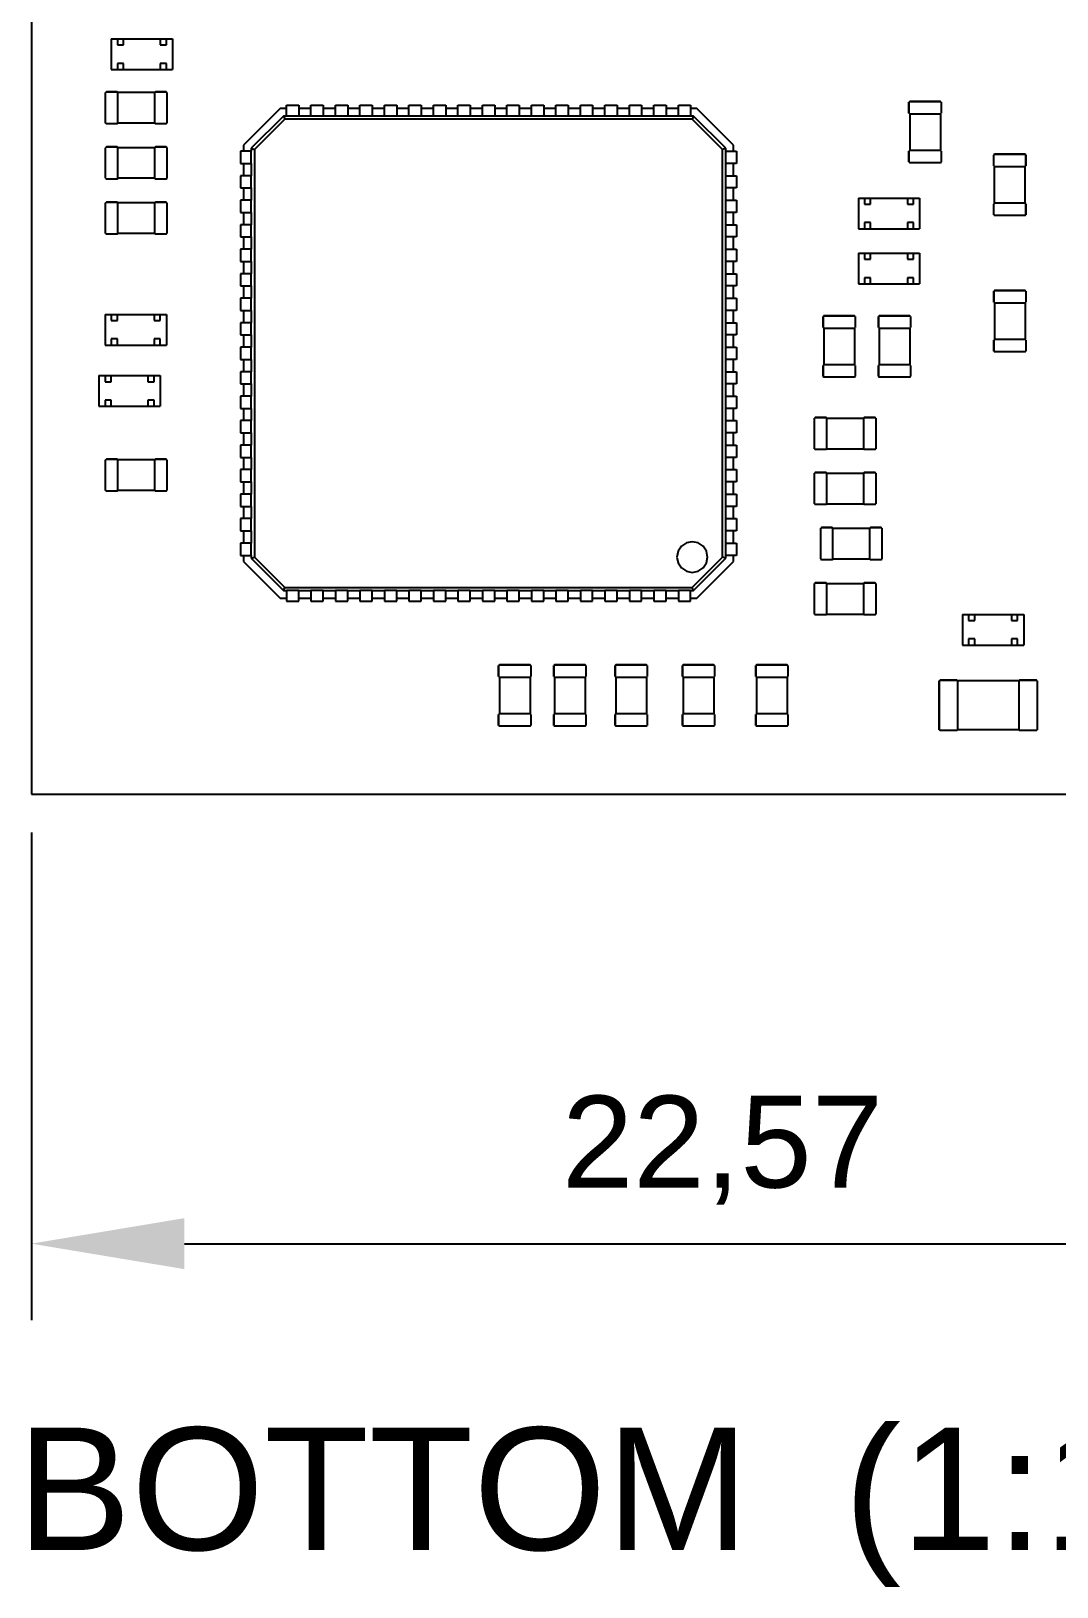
# Model space of a CAD drawing. Header units: millimetres. Extents: x -32 to 158, y -136 to 142.
# Drawn here: x 0 to 16.75, y -67.53 to -42.13 of the extents above; entities that cross this region are included whole.
import ezdxf

# ---------------------------------------------------------------- set-up
doc = ezdxf.new("R2010")
doc.units = ezdxf.units.MM
for name, color, linetype in [('dim', 5, 'Continuous'), ('LABELS', 7, 'Continuous'), ('VISIBLE', 7, 'Continuous')]:
    doc.layers.add(name, color=color, linetype=linetype)
doc.styles.get("Standard").update_dxf_attribs({"font": 'arial.ttf'})
doc.dimstyles.get("Standard").update_dxf_attribs({"dimtxt": 2.5, "dimasz": 2.5, "dimexe": 1.25, "dimexo": 0.625, "dimtad": 1, "dimtxsty": 'Standard', "dimcen": 2.5, "dimazin": 3, "dimtfac": 1, "dimtmove": 0, "dimatfit": 3})

# ---------------------------------------------------------------- blocks, each defined once
blk = doc.blocks.new('*D20')
at = {"layer": 'Defpoints', "color": 0, "transparency": 16777216}
for p in [(0, -54.588), (22.57, -55), (22.57, -61.928)]:
    blk.add_point(p, dxfattribs=at)
at = {"layer": 'dim', "color": 0, "lineweight": -2, "transparency": 16777216}
for p, q in [((0, -55.213), (0, -63.178)), ((22.57, -55.625), (22.57, -63.178)), ((2.5, -61.928), (20.07, -61.928))]:
    blk.add_line(p, q, dxfattribs=at)
at = {"layer": 'dim', "color": 0, "transparency": 16777216}
for points in [[(2.5, -61.511), (2.5, -62.344), (0, -61.928)], [(20.07, -61.511), (20.07, -62.344), (22.57, -61.928)]]:
    blk.add_solid(points, dxfattribs=at)
at = {"layer": 'dim', "color": 0, "transparency": 16777216, "insert": (11.285, -60.401), "char_height": 1.5, "attachment_point": 5}
blk.add_mtext('22,57', dxfattribs=at)

msp = doc.modelspace()

# ---------------------------------------------------------------- linework, layer by layer
at = {"layer": 'VISIBLE'}
for points in [[(0, -24.588), (0, -54.588)], [(1.304, -42.253), (1.304, -42.753)], [(1.304, -42.253), (1.404, -42.253)], [(1.324, -42.253), (1.554, -42.253)], [(1.404, -42.253), (1.504, -42.253)], [(1.404, -42.253), (1.404, -42.353)], [(1.404, -42.353), (1.504, -42.353)], [(1.504, -42.253), (2.104, -42.253)], [(1.504, -42.353), (1.504, -42.253)], [(2.054, -42.253), (2.284, -42.253)], [(2.104, -42.253), (2.204, -42.253)], [(2.104, -42.253), (2.104, -42.353)], [(2.104, -42.353), (2.204, -42.353)], [(2.204, -42.253), (2.304, -42.253)], [(2.204, -42.353), (2.204, -42.253)], [(2.304, -42.253), (2.304, -42.753)], [(1.504, -42.653), (1.404, -42.653)], [(1.404, -42.653), (1.404, -42.753)], [(1.504, -42.753), (1.504, -42.653)], [(2.104, -42.653), (2.104, -42.753)], [(2.204, -42.653), (2.104, -42.653)], [(2.204, -42.753), (2.204, -42.653)], [(1.304, -42.753), (1.404, -42.753)], [(1.404, -42.753), (1.504, -42.753)], [(1.504, -42.753), (2.104, -42.753)], [(2.104, -42.753), (2.204, -42.753)], [(2.204, -42.753), (2.304, -42.753)], [(1.224, -43.118), (1.212, -43.13)], [(1.224, -43.118), (1.212, -43.13)], [(1.212, -43.63), (1.212, -43.13)], [(1.4, -43.118), (1.224, -43.118)], [(1.224, -43.118), (1.4, -43.118)], [(1.412, -43.13), (1.4, -43.118)], [(1.412, -43.13), (1.4, -43.118)], [(2.012, -43.13), (1.412, -43.13)], [(1.412, -43.63), (1.412, -43.13)], [(2.024, -43.118), (2.012, -43.13)], [(2.024, -43.118), (2.012, -43.13)], [(2.012, -43.13), (2.012, -43.63)], [(2.2, -43.118), (2.024, -43.118)], [(2.024, -43.118), (2.2, -43.118)], [(2.212, -43.13), (2.2, -43.118)], [(2.212, -43.13), (2.2, -43.118)], [(2.212, -43.13), (2.212, -43.63)], [(4.065, -43.388), (3.465, -43.988)], [(4.165, -43.388), (4.065, -43.388)], [(4.165, -43.514), (4.165, -43.338)], [(4.165, -43.338), (4.365, -43.338)], [(4.365, -43.338), (4.365, -43.514)], [(4.565, -43.388), (4.365, -43.388)], [(4.565, -43.514), (4.565, -43.338)], [(4.565, -43.338), (4.765, -43.338)], [(4.765, -43.338), (4.765, -43.514)], [(4.965, -43.388), (4.765, -43.388)], [(4.965, -43.514), (4.965, -43.338)], [(4.965, -43.338), (5.165, -43.338)], [(5.165, -43.338), (5.165, -43.514)], [(5.365, -43.388), (5.165, -43.388)], [(5.365, -43.514), (5.365, -43.338)], [(5.365, -43.338), (5.565, -43.338)], [(5.565, -43.338), (5.565, -43.514)], [(5.765, -43.388), (5.565, -43.388)], [(5.765, -43.514), (5.765, -43.338)], [(5.765, -43.338), (5.965, -43.338)], [(5.965, -43.338), (5.965, -43.514)], [(6.165, -43.388), (5.965, -43.388)], [(6.165, -43.514), (6.165, -43.338)], [(6.165, -43.338), (6.365, -43.338)], [(6.365, -43.338), (6.365, -43.514)], [(6.565, -43.388), (6.365, -43.388)], [(6.565, -43.514), (6.565, -43.338)], [(6.565, -43.338), (6.765, -43.338)], [(6.765, -43.338), (6.765, -43.514)], [(6.965, -43.388), (6.765, -43.388)], [(6.965, -43.514), (6.965, -43.338)], [(6.965, -43.338), (7.165, -43.338)], [(7.165, -43.338), (7.165, -43.514)], [(7.365, -43.388), (7.165, -43.388)], [(7.365, -43.514), (7.365, -43.338)], [(7.365, -43.338), (7.565, -43.338)], [(7.565, -43.338), (7.565, -43.514)], [(7.765, -43.388), (7.565, -43.388)], [(7.765, -43.514), (7.765, -43.338)], [(7.765, -43.338), (7.965, -43.338)], [(7.965, -43.338), (7.965, -43.514)], [(8.165, -43.388), (7.965, -43.388)], [(8.165, -43.514), (8.165, -43.338)], [(8.165, -43.338), (8.365, -43.338)], [(8.365, -43.338), (8.365, -43.514)], [(8.565, -43.388), (8.365, -43.388)], [(8.565, -43.514), (8.565, -43.338)], [(8.565, -43.338), (8.765, -43.338)], [(8.765, -43.338), (8.765, -43.514)], [(8.965, -43.388), (8.765, -43.388)], [(8.965, -43.514), (8.965, -43.338)], [(8.965, -43.338), (9.165, -43.338)], [(9.165, -43.338), (9.165, -43.514)], [(9.365, -43.388), (9.165, -43.388)], [(9.365, -43.514), (9.365, -43.338)], [(9.365, -43.338), (9.565, -43.338)], [(9.565, -43.338), (9.565, -43.514)], [(9.765, -43.388), (9.565, -43.388)], [(9.765, -43.514), (9.765, -43.338)], [(9.765, -43.338), (9.965, -43.338)], [(9.965, -43.338), (9.965, -43.514)], [(10.165, -43.388), (9.965, -43.388)], [(10.165, -43.514), (10.165, -43.338)], [(10.165, -43.338), (10.365, -43.338)], [(10.365, -43.338), (10.365, -43.514)], [(10.565, -43.388), (10.365, -43.388)], [(10.565, -43.514), (10.565, -43.338)], [(10.565, -43.338), (10.765, -43.338)], [(10.765, -43.338), (10.765, -43.514)], [(10.865, -43.388), (10.765, -43.388)], [(11.465, -43.988), (10.865, -43.388)], [(14.342, -43.276), (14.33, -43.288)], [(14.342, -43.276), (14.33, -43.288)], [(14.33, -43.288), (14.33, -43.464)], [(14.33, -43.464), (14.33, -43.288)], [(14.842, -43.276), (14.342, -43.276)], [(14.342, -43.276), (14.842, -43.276)], [(14.854, -43.288), (14.842, -43.276)], [(14.854, -43.288), (14.842, -43.276)], [(14.854, -43.288), (14.854, -43.464)], [(1.212, -43.63), (1.224, -43.642)], [(1.4, -43.642), (1.224, -43.642)], [(1.4, -43.642), (1.412, -43.63)], [(2.012, -43.63), (1.412, -43.63)], [(2.012, -43.63), (2.024, -43.642)], [(2.2, -43.642), (2.024, -43.642)], [(2.2, -43.642), (2.212, -43.63)], [(4.117, -43.513), (3.59, -44.04)], [(4.138, -43.566), (3.642, -44.062)], [(4.165, -43.513), (4.117, -43.513)], [(4.117, -43.513), (4.138, -43.566)], [(10.791, -43.566), (4.138, -43.566)], [(4.365, -43.514), (4.165, -43.514)], [(4.565, -43.513), (4.365, -43.513)], [(4.765, -43.514), (4.565, -43.514)], [(4.965, -43.513), (4.765, -43.513)], [(5.165, -43.514), (4.965, -43.514)], [(5.365, -43.513), (5.165, -43.513)], [(5.565, -43.514), (5.365, -43.514)], [(5.765, -43.513), (5.565, -43.513)], [(5.965, -43.514), (5.765, -43.514)], [(6.165, -43.513), (5.965, -43.513)], [(6.365, -43.514), (6.165, -43.514)], [(6.565, -43.513), (6.365, -43.513)], [(6.765, -43.514), (6.565, -43.514)], [(6.965, -43.513), (6.765, -43.513)], [(7.165, -43.514), (6.965, -43.514)], [(7.365, -43.513), (7.165, -43.513)], [(7.565, -43.514), (7.365, -43.514)], [(7.765, -43.513), (7.565, -43.513)], [(7.965, -43.514), (7.765, -43.514)], [(8.165, -43.513), (7.965, -43.513)], [(8.365, -43.514), (8.165, -43.514)], [(8.565, -43.513), (8.365, -43.513)], [(8.765, -43.514), (8.565, -43.514)], [(8.965, -43.513), (8.765, -43.513)], [(9.165, -43.514), (8.965, -43.514)], [(9.365, -43.513), (9.165, -43.513)], [(9.565, -43.514), (9.365, -43.514)], [(9.765, -43.513), (9.565, -43.513)], [(9.965, -43.514), (9.765, -43.514)], [(10.165, -43.513), (9.965, -43.513)], [(10.365, -43.514), (10.165, -43.514)], [(10.565, -43.513), (10.365, -43.513)], [(10.765, -43.514), (10.565, -43.514)], [(10.813, -43.513), (10.765, -43.513)], [(10.813, -43.513), (10.791, -43.566)], [(11.287, -44.062), (10.791, -43.566)], [(11.34, -44.04), (10.813, -43.513)], [(14.33, -43.464), (14.342, -43.476)], [(14.342, -43.476), (14.342, -44.076)], [(14.342, -43.476), (14.842, -43.476)], [(14.842, -43.476), (14.854, -43.464)], [(14.842, -43.476), (14.842, -44.076)], [(1.224, -44.018), (1.212, -44.03)], [(1.224, -44.018), (1.212, -44.03)], [(1.212, -44.53), (1.212, -44.03)], [(1.4, -44.018), (1.224, -44.018)], [(1.224, -44.018), (1.4, -44.018)], [(1.412, -44.03), (1.4, -44.018)], [(1.412, -44.03), (1.4, -44.018)], [(2.012, -44.03), (1.412, -44.03)], [(1.412, -44.53), (1.412, -44.03)], [(2.024, -44.018), (2.012, -44.03)], [(2.024, -44.018), (2.012, -44.03)], [(2.012, -44.03), (2.012, -44.53)], [(2.2, -44.018), (2.024, -44.018)], [(2.024, -44.018), (2.2, -44.018)], [(2.212, -44.03), (2.2, -44.018)], [(2.212, -44.03), (2.2, -44.018)], [(2.212, -44.03), (2.212, -44.53)], [(3.591, -44.088), (3.415, -44.088)], [(3.415, -44.088), (3.415, -44.288)], [(3.465, -43.988), (3.465, -44.088)], [(3.59, -44.04), (3.59, -44.088)], [(3.59, -44.04), (3.642, -44.062)], [(3.591, -44.288), (3.591, -44.088)], [(3.642, -44.062), (3.642, -50.715)], [(11.34, -44.04), (11.287, -44.062)], [(11.287, -50.715), (11.287, -44.062)], [(11.339, -44.088), (11.515, -44.088)], [(11.339, -44.288), (11.339, -44.088)], [(11.34, -44.088), (11.34, -44.04)], [(11.465, -44.088), (11.465, -43.988)], [(11.515, -44.088), (11.515, -44.288)], [(14.342, -44.076), (14.33, -44.088)], [(14.342, -44.076), (14.33, -44.088)], [(14.33, -44.088), (14.33, -44.264)], [(14.33, -44.264), (14.33, -44.088)], [(14.842, -44.076), (14.342, -44.076)], [(14.854, -44.088), (14.842, -44.076)], [(14.854, -44.088), (14.842, -44.076)], [(14.854, -44.088), (14.854, -44.264)], [(15.725, -44.138), (15.713, -44.15)], [(15.725, -44.138), (15.713, -44.15)], [(15.713, -44.326), (15.713, -44.15)], [(16.225, -44.138), (15.725, -44.138)], [(15.725, -44.138), (16.225, -44.138)], [(16.237, -44.15), (16.225, -44.138)], [(16.237, -44.15), (16.225, -44.138)], [(16.237, -44.326), (16.237, -44.15)], [(16.237, -44.15), (16.237, -44.326)], [(3.415, -44.288), (3.591, -44.288)], [(3.465, -44.288), (3.465, -44.488)], [(3.59, -44.288), (3.59, -44.488)], [(11.515, -44.288), (11.339, -44.288)], [(11.34, -44.488), (11.34, -44.288)], [(11.465, -44.488), (11.465, -44.288)], [(14.33, -44.264), (14.342, -44.276)], [(14.842, -44.276), (14.342, -44.276)], [(14.842, -44.276), (14.854, -44.264)], [(15.713, -44.326), (15.725, -44.338)], [(15.725, -44.938), (15.725, -44.338)], [(15.725, -44.338), (16.225, -44.338)], [(16.225, -44.338), (16.237, -44.326)], [(16.225, -44.938), (16.225, -44.338)], [(1.212, -44.53), (1.224, -44.542)], [(1.4, -44.542), (1.224, -44.542)], [(1.4, -44.542), (1.412, -44.53)], [(2.012, -44.53), (1.412, -44.53)], [(2.012, -44.53), (2.024, -44.542)], [(2.2, -44.542), (2.024, -44.542)], [(2.2, -44.542), (2.212, -44.53)], [(3.591, -44.488), (3.415, -44.488)], [(3.415, -44.488), (3.415, -44.688)], [(3.415, -44.688), (3.591, -44.688)], [(3.465, -44.688), (3.465, -44.888)], [(3.59, -44.688), (3.59, -44.888)], [(3.591, -44.688), (3.591, -44.488)], [(11.339, -44.488), (11.515, -44.488)], [(11.339, -44.688), (11.339, -44.488)], [(11.515, -44.688), (11.339, -44.688)], [(11.34, -44.888), (11.34, -44.688)], [(11.465, -44.888), (11.465, -44.688)], [(11.515, -44.488), (11.515, -44.688)], [(1.224, -44.918), (1.212, -44.93)], [(1.224, -44.918), (1.212, -44.93)], [(1.212, -45.43), (1.212, -44.93)], [(1.4, -44.918), (1.224, -44.918)], [(1.224, -44.918), (1.4, -44.918)], [(1.412, -44.93), (1.4, -44.918)], [(1.412, -44.93), (1.4, -44.918)], [(2.012, -44.93), (1.412, -44.93)], [(1.412, -45.43), (1.412, -44.93)], [(2.024, -44.918), (2.012, -44.93)], [(2.024, -44.918), (2.012, -44.93)], [(2.012, -44.93), (2.012, -45.43)], [(2.2, -44.918), (2.024, -44.918)], [(2.024, -44.918), (2.2, -44.918)], [(2.212, -44.93), (2.2, -44.918)], [(2.212, -44.93), (2.2, -44.918)], [(2.212, -44.93), (2.212, -45.43)], [(3.591, -44.888), (3.415, -44.888)], [(3.415, -44.888), (3.415, -45.088)], [(3.591, -45.088), (3.591, -44.888)], [(11.339, -44.888), (11.515, -44.888)], [(11.339, -45.088), (11.339, -44.888)], [(11.515, -44.888), (11.515, -45.088)], [(13.504, -44.853), (13.504, -45.353)], [(13.504, -44.853), (13.604, -44.853)], [(13.524, -44.853), (13.754, -44.853)], [(13.604, -44.853), (13.704, -44.853)], [(13.604, -44.853), (13.604, -44.953)], [(13.604, -44.953), (13.704, -44.953)], [(13.704, -44.853), (14.304, -44.853)], [(13.704, -44.953), (13.704, -44.853)], [(14.254, -44.853), (14.484, -44.853)], [(14.304, -44.853), (14.404, -44.853)], [(14.304, -44.853), (14.304, -44.953)], [(14.304, -44.953), (14.404, -44.953)], [(14.404, -44.853), (14.504, -44.853)], [(14.404, -44.953), (14.404, -44.853)], [(14.504, -44.853), (14.504, -45.353)], [(15.725, -44.938), (15.713, -44.95)], [(15.725, -44.938), (15.713, -44.95)], [(15.713, -45.126), (15.713, -44.95)], [(16.225, -44.938), (15.725, -44.938)], [(16.237, -44.95), (16.225, -44.938)], [(16.237, -44.95), (16.225, -44.938)], [(16.237, -45.126), (16.237, -44.95)], [(16.237, -44.95), (16.237, -45.126)], [(3.415, -45.088), (3.591, -45.088)], [(3.465, -45.088), (3.465, -45.288)], [(3.59, -45.088), (3.59, -45.288)], [(11.515, -45.088), (11.339, -45.088)], [(11.34, -45.288), (11.34, -45.088)], [(11.465, -45.288), (11.465, -45.088)], [(15.713, -45.126), (15.725, -45.138)], [(16.225, -45.138), (15.725, -45.138)], [(16.225, -45.138), (16.237, -45.126)], [(1.212, -45.43), (1.224, -45.442)], [(1.4, -45.442), (1.224, -45.442)], [(1.4, -45.442), (1.412, -45.43)], [(2.012, -45.43), (1.412, -45.43)], [(2.012, -45.43), (2.024, -45.442)], [(2.2, -45.442), (2.024, -45.442)], [(2.2, -45.442), (2.212, -45.43)], [(3.591, -45.288), (3.415, -45.288)], [(3.415, -45.288), (3.415, -45.488)], [(3.591, -45.488), (3.591, -45.288)], [(11.339, -45.288), (11.515, -45.288)], [(11.339, -45.488), (11.339, -45.288)], [(11.515, -45.288), (11.515, -45.488)], [(13.504, -45.353), (13.604, -45.353)], [(13.704, -45.253), (13.604, -45.253)], [(13.604, -45.253), (13.604, -45.353)], [(13.604, -45.353), (13.704, -45.353)], [(13.704, -45.353), (13.704, -45.253)], [(13.704, -45.353), (14.304, -45.353)], [(14.304, -45.253), (14.304, -45.353)], [(14.404, -45.253), (14.304, -45.253)], [(14.304, -45.353), (14.404, -45.353)], [(14.404, -45.353), (14.404, -45.253)], [(14.404, -45.353), (14.504, -45.353)], [(3.415, -45.488), (3.591, -45.488)], [(3.591, -45.688), (3.415, -45.688)], [(3.415, -45.688), (3.415, -45.888)], [(3.465, -45.488), (3.465, -45.688)], [(3.59, -45.488), (3.59, -45.688)], [(3.591, -45.888), (3.591, -45.688)], [(11.515, -45.488), (11.339, -45.488)], [(11.339, -45.688), (11.515, -45.688)], [(11.339, -45.888), (11.339, -45.688)], [(11.34, -45.688), (11.34, -45.488)], [(11.465, -45.688), (11.465, -45.488)], [(11.515, -45.688), (11.515, -45.888)], [(3.415, -45.888), (3.591, -45.888)], [(3.465, -45.888), (3.465, -46.088)], [(3.59, -45.888), (3.59, -46.088)], [(11.515, -45.888), (11.339, -45.888)], [(11.34, -46.088), (11.34, -45.888)], [(11.465, -46.088), (11.465, -45.888)], [(13.504, -45.753), (13.504, -46.253)], [(13.504, -45.753), (13.604, -45.753)], [(13.524, -45.753), (13.754, -45.753)], [(13.604, -45.753), (13.704, -45.753)], [(13.604, -45.753), (13.604, -45.853)], [(13.604, -45.853), (13.704, -45.853)], [(13.704, -45.753), (14.304, -45.753)], [(13.704, -45.853), (13.704, -45.753)], [(14.254, -45.753), (14.484, -45.753)], [(14.304, -45.753), (14.404, -45.753)], [(14.304, -45.753), (14.304, -45.853)], [(14.304, -45.853), (14.404, -45.853)], [(14.404, -45.753), (14.504, -45.753)], [(14.404, -45.853), (14.404, -45.753)], [(14.504, -45.753), (14.504, -46.253)], [(3.591, -46.088), (3.415, -46.088)], [(3.415, -46.088), (3.415, -46.288)], [(3.591, -46.288), (3.591, -46.088)], [(11.339, -46.088), (11.515, -46.088)], [(11.339, -46.288), (11.339, -46.088)], [(11.515, -46.088), (11.515, -46.288)], [(13.704, -46.153), (13.604, -46.153)], [(13.604, -46.153), (13.604, -46.253)], [(13.704, -46.253), (13.704, -46.153)], [(14.304, -46.153), (14.304, -46.253)], [(14.404, -46.153), (14.304, -46.153)], [(14.404, -46.253), (14.404, -46.153)], [(3.415, -46.288), (3.591, -46.288)], [(3.591, -46.488), (3.415, -46.488)], [(3.415, -46.488), (3.415, -46.688)], [(3.465, -46.288), (3.465, -46.488)], [(3.59, -46.288), (3.59, -46.488)], [(3.591, -46.688), (3.591, -46.488)], [(11.515, -46.288), (11.339, -46.288)], [(11.339, -46.488), (11.515, -46.488)], [(11.339, -46.688), (11.339, -46.488)], [(11.34, -46.488), (11.34, -46.288)], [(11.465, -46.488), (11.465, -46.288)], [(11.515, -46.488), (11.515, -46.688)], [(13.504, -46.253), (13.604, -46.253)], [(13.604, -46.253), (13.704, -46.253)], [(13.704, -46.253), (14.304, -46.253)], [(14.304, -46.253), (14.404, -46.253)], [(14.404, -46.253), (14.504, -46.253)], [(15.725, -46.363), (15.713, -46.375)], [(15.725, -46.363), (15.713, -46.375)], [(15.713, -46.375), (15.713, -46.551)], [(15.713, -46.551), (15.713, -46.375)], [(16.225, -46.363), (15.725, -46.363)], [(15.725, -46.363), (16.225, -46.363)], [(16.237, -46.375), (16.225, -46.363)], [(16.237, -46.375), (16.225, -46.363)], [(16.237, -46.375), (16.237, -46.551)], [(3.415, -46.688), (3.591, -46.688)], [(3.465, -46.688), (3.465, -46.888)], [(3.59, -46.688), (3.59, -46.888)], [(11.515, -46.688), (11.339, -46.688)], [(11.34, -46.888), (11.34, -46.688)], [(11.465, -46.888), (11.465, -46.688)], [(15.713, -46.551), (15.725, -46.563)], [(15.725, -46.563), (15.725, -47.163)], [(15.725, -46.563), (16.225, -46.563)], [(16.225, -46.563), (16.237, -46.551)], [(16.225, -46.563), (16.225, -47.163)], [(1.204, -46.753), (1.204, -47.253)], [(1.204, -46.753), (1.304, -46.753)], [(1.224, -46.753), (1.454, -46.753)], [(1.304, -46.753), (1.404, -46.753)], [(1.304, -46.753), (1.304, -46.853)], [(1.304, -46.853), (1.404, -46.853)], [(1.404, -46.753), (2.004, -46.753)], [(1.404, -46.853), (1.404, -46.753)], [(1.954, -46.753), (2.184, -46.753)], [(2.004, -46.753), (2.104, -46.753)], [(2.004, -46.753), (2.004, -46.853)], [(2.004, -46.853), (2.104, -46.853)], [(2.104, -46.753), (2.204, -46.753)], [(2.104, -46.853), (2.104, -46.753)], [(2.204, -46.753), (2.204, -47.253)], [(3.591, -46.888), (3.415, -46.888)], [(3.415, -46.888), (3.415, -47.088)], [(3.591, -47.088), (3.591, -46.888)], [(11.339, -46.888), (11.515, -46.888)], [(11.339, -47.088), (11.339, -46.888)], [(11.515, -46.888), (11.515, -47.088)], [(12.942, -46.776), (12.93, -46.788)], [(12.942, -46.776), (12.93, -46.788)], [(12.93, -46.788), (12.93, -46.964)], [(12.93, -46.964), (12.93, -46.788)], [(12.93, -46.964), (12.942, -46.976)], [(13.442, -46.776), (12.942, -46.776)], [(12.942, -46.776), (13.442, -46.776)], [(12.942, -46.976), (12.942, -47.576)], [(12.942, -46.976), (13.442, -46.976)], [(13.454, -46.788), (13.442, -46.776)], [(13.454, -46.788), (13.442, -46.776)], [(13.442, -46.976), (13.454, -46.964)], [(13.442, -46.976), (13.442, -47.576)], [(13.454, -46.788), (13.454, -46.964)], [(13.842, -46.776), (13.83, -46.788)], [(13.842, -46.776), (13.83, -46.788)], [(13.83, -46.788), (13.83, -46.964)], [(13.83, -46.964), (13.83, -46.788)], [(13.83, -46.964), (13.842, -46.976)], [(14.342, -46.776), (13.842, -46.776)], [(13.842, -46.776), (14.342, -46.776)], [(13.842, -46.976), (13.842, -47.576)], [(13.842, -46.976), (14.342, -46.976)], [(14.354, -46.788), (14.342, -46.776)], [(14.354, -46.788), (14.342, -46.776)], [(14.342, -46.976), (14.354, -46.964)], [(14.342, -46.976), (14.342, -47.576)], [(14.354, -46.788), (14.354, -46.964)], [(1.204, -47.253), (1.304, -47.253)], [(1.404, -47.153), (1.304, -47.153)], [(1.304, -47.153), (1.304, -47.253)], [(1.304, -47.253), (1.404, -47.253)], [(1.404, -47.253), (1.404, -47.153)], [(1.404, -47.253), (2.004, -47.253)], [(2.004, -47.153), (2.004, -47.253)], [(2.104, -47.153), (2.004, -47.153)], [(2.004, -47.253), (2.104, -47.253)], [(2.104, -47.253), (2.104, -47.153)], [(2.104, -47.253), (2.204, -47.253)], [(3.415, -47.088), (3.591, -47.088)], [(3.465, -47.088), (3.465, -47.288)], [(3.59, -47.088), (3.59, -47.288)], [(11.515, -47.088), (11.339, -47.088)], [(11.34, -47.288), (11.34, -47.088)], [(11.465, -47.288), (11.465, -47.088)], [(15.725, -47.163), (15.713, -47.175)], [(15.725, -47.163), (15.713, -47.175)], [(15.713, -47.175), (15.713, -47.351)], [(15.713, -47.351), (15.713, -47.175)], [(16.225, -47.163), (15.725, -47.163)], [(16.237, -47.175), (16.225, -47.163)], [(16.237, -47.175), (16.225, -47.163)], [(16.237, -47.175), (16.237, -47.351)], [(3.591, -47.288), (3.415, -47.288)], [(3.415, -47.288), (3.415, -47.488)], [(3.415, -47.488), (3.591, -47.488)], [(3.465, -47.488), (3.465, -47.688)], [(3.59, -47.488), (3.59, -47.688)], [(3.591, -47.488), (3.591, -47.288)], [(11.339, -47.288), (11.515, -47.288)], [(11.339, -47.488), (11.339, -47.288)], [(11.515, -47.488), (11.339, -47.488)], [(11.34, -47.688), (11.34, -47.488)], [(11.465, -47.688), (11.465, -47.488)], [(11.515, -47.288), (11.515, -47.488)], [(15.713, -47.351), (15.725, -47.363)], [(16.225, -47.363), (15.725, -47.363)], [(16.225, -47.363), (16.237, -47.351)], [(1.104, -47.753), (1.104, -48.253)], [(1.104, -47.753), (1.204, -47.753)], [(1.124, -47.753), (1.354, -47.753)], [(1.204, -47.753), (1.304, -47.753)], [(1.204, -47.753), (1.204, -47.853)], [(1.304, -47.753), (1.904, -47.753)], [(1.304, -47.853), (1.304, -47.753)], [(1.854, -47.753), (2.084, -47.753)], [(1.904, -47.753), (2.004, -47.753)], [(1.904, -47.753), (1.904, -47.853)], [(2.004, -47.753), (2.104, -47.753)], [(2.004, -47.853), (2.004, -47.753)], [(2.104, -47.753), (2.104, -48.253)], [(3.591, -47.688), (3.415, -47.688)], [(3.415, -47.688), (3.415, -47.888)], [(3.591, -47.888), (3.591, -47.688)], [(11.339, -47.688), (11.515, -47.688)], [(11.339, -47.888), (11.339, -47.688)], [(11.515, -47.688), (11.515, -47.888)], [(12.942, -47.576), (12.93, -47.588)], [(12.942, -47.576), (12.93, -47.588)], [(12.93, -47.588), (12.93, -47.764)], [(12.93, -47.764), (12.93, -47.588)], [(13.442, -47.576), (12.942, -47.576)], [(13.454, -47.588), (13.442, -47.576)], [(13.454, -47.588), (13.442, -47.576)], [(13.454, -47.588), (13.454, -47.764)], [(13.842, -47.576), (13.83, -47.588)], [(13.842, -47.576), (13.83, -47.588)], [(13.83, -47.588), (13.83, -47.764)], [(13.83, -47.764), (13.83, -47.588)], [(14.342, -47.576), (13.842, -47.576)], [(14.354, -47.588), (14.342, -47.576)], [(14.354, -47.588), (14.342, -47.576)], [(14.354, -47.588), (14.354, -47.764)], [(1.204, -47.853), (1.304, -47.853)], [(1.904, -47.853), (2.004, -47.853)], [(3.415, -47.888), (3.591, -47.888)], [(3.465, -47.888), (3.465, -48.088)], [(3.59, -47.888), (3.59, -48.088)], [(11.515, -47.888), (11.339, -47.888)], [(11.34, -48.088), (11.34, -47.888)], [(11.465, -48.088), (11.465, -47.888)], [(12.93, -47.764), (12.942, -47.776)], [(13.442, -47.776), (12.942, -47.776)], [(13.442, -47.776), (13.454, -47.764)], [(13.83, -47.764), (13.842, -47.776)], [(14.342, -47.776), (13.842, -47.776)], [(14.342, -47.776), (14.354, -47.764)], [(1.104, -48.253), (1.204, -48.253)], [(1.304, -48.153), (1.204, -48.153)], [(1.204, -48.153), (1.204, -48.253)], [(1.204, -48.253), (1.304, -48.253)], [(1.304, -48.253), (1.304, -48.153)], [(1.304, -48.253), (1.904, -48.253)], [(1.904, -48.153), (1.904, -48.253)], [(2.004, -48.153), (1.904, -48.153)], [(1.904, -48.253), (2.004, -48.253)], [(2.004, -48.253), (2.004, -48.153)], [(2.004, -48.253), (2.104, -48.253)], [(3.591, -48.088), (3.415, -48.088)], [(3.415, -48.088), (3.415, -48.288)], [(3.591, -48.288), (3.591, -48.088)], [(11.339, -48.088), (11.515, -48.088)], [(11.339, -48.288), (11.339, -48.088)], [(11.515, -48.088), (11.515, -48.288)], [(3.415, -48.288), (3.591, -48.288)], [(3.591, -48.488), (3.415, -48.488)], [(3.415, -48.488), (3.415, -48.688)], [(3.465, -48.288), (3.465, -48.488)], [(3.59, -48.288), (3.59, -48.488)], [(3.591, -48.688), (3.591, -48.488)], [(11.515, -48.288), (11.339, -48.288)], [(11.339, -48.488), (11.515, -48.488)], [(11.339, -48.688), (11.339, -48.488)], [(11.34, -48.488), (11.34, -48.288)], [(11.465, -48.488), (11.465, -48.288)], [(11.515, -48.488), (11.515, -48.688)], [(12.8, -48.434), (12.788, -48.446)], [(12.8, -48.434), (12.788, -48.446)], [(12.788, -48.946), (12.788, -48.446)], [(12.976, -48.434), (12.8, -48.434)], [(12.8, -48.434), (12.976, -48.434)], [(12.988, -48.446), (12.976, -48.434)], [(12.988, -48.446), (12.976, -48.434)], [(12.988, -48.446), (13.588, -48.446)], [(12.988, -48.946), (12.988, -48.446)], [(13.6, -48.434), (13.588, -48.446)], [(13.6, -48.434), (13.588, -48.446)], [(13.588, -48.446), (13.588, -48.946)], [(13.776, -48.434), (13.6, -48.434)], [(13.6, -48.434), (13.776, -48.434)], [(13.788, -48.446), (13.776, -48.434)], [(13.788, -48.446), (13.776, -48.434)], [(13.788, -48.446), (13.788, -48.946)], [(3.415, -48.688), (3.591, -48.688)], [(3.465, -48.688), (3.465, -48.888)], [(3.59, -48.688), (3.59, -48.888)], [(11.515, -48.688), (11.339, -48.688)], [(11.34, -48.888), (11.34, -48.688)], [(11.465, -48.888), (11.465, -48.688)], [(3.591, -48.888), (3.415, -48.888)], [(3.415, -48.888), (3.415, -49.088)], [(3.591, -49.088), (3.591, -48.888)], [(11.339, -48.888), (11.515, -48.888)], [(11.339, -49.088), (11.339, -48.888)], [(11.515, -48.888), (11.515, -49.088)], [(12.788, -48.946), (12.8, -48.958)], [(12.976, -48.958), (12.8, -48.958)], [(12.976, -48.958), (12.988, -48.946)], [(12.988, -48.946), (13.588, -48.946)], [(13.588, -48.946), (13.6, -48.958)], [(13.776, -48.958), (13.6, -48.958)], [(13.776, -48.958), (13.788, -48.946)], [(1.224, -49.118), (1.212, -49.13)], [(1.224, -49.118), (1.212, -49.13)], [(1.212, -49.63), (1.212, -49.13)], [(1.4, -49.118), (1.224, -49.118)], [(1.224, -49.118), (1.4, -49.118)], [(1.412, -49.13), (1.4, -49.118)], [(1.412, -49.13), (1.4, -49.118)], [(2.012, -49.13), (1.412, -49.13)], [(1.412, -49.63), (1.412, -49.13)], [(2.024, -49.118), (2.012, -49.13)], [(2.024, -49.118), (2.012, -49.13)], [(2.012, -49.13), (2.012, -49.63)], [(2.2, -49.118), (2.024, -49.118)], [(2.024, -49.118), (2.2, -49.118)], [(2.212, -49.13), (2.2, -49.118)], [(2.212, -49.13), (2.2, -49.118)], [(2.212, -49.13), (2.212, -49.63)], [(3.415, -49.088), (3.591, -49.088)], [(3.465, -49.088), (3.465, -49.288)], [(3.59, -49.088), (3.59, -49.288)], [(11.515, -49.088), (11.339, -49.088)], [(11.34, -49.288), (11.34, -49.088)], [(11.465, -49.288), (11.465, -49.088)], [(3.591, -49.288), (3.415, -49.288)], [(3.415, -49.288), (3.415, -49.488)], [(3.415, -49.488), (3.591, -49.488)], [(3.465, -49.488), (3.465, -49.688)], [(3.59, -49.488), (3.59, -49.688)], [(3.591, -49.488), (3.591, -49.288)], [(11.339, -49.288), (11.515, -49.288)], [(11.339, -49.488), (11.339, -49.288)], [(11.515, -49.488), (11.339, -49.488)], [(11.34, -49.688), (11.34, -49.488)], [(11.465, -49.688), (11.465, -49.488)], [(11.515, -49.288), (11.515, -49.488)], [(12.8, -49.334), (12.788, -49.346)], [(12.8, -49.334), (12.788, -49.346)], [(12.788, -49.846), (12.788, -49.346)], [(12.976, -49.334), (12.8, -49.334)], [(12.8, -49.334), (12.976, -49.334)], [(12.988, -49.346), (12.976, -49.334)], [(12.988, -49.346), (12.976, -49.334)], [(12.988, -49.346), (13.588, -49.346)], [(12.988, -49.846), (12.988, -49.346)], [(13.6, -49.334), (13.588, -49.346)], [(13.6, -49.334), (13.588, -49.346)], [(13.588, -49.346), (13.588, -49.846)], [(13.776, -49.334), (13.6, -49.334)], [(13.6, -49.334), (13.776, -49.334)], [(13.788, -49.346), (13.776, -49.334)], [(13.788, -49.346), (13.776, -49.334)], [(13.788, -49.346), (13.788, -49.846)], [(1.212, -49.63), (1.224, -49.642)], [(1.4, -49.642), (1.224, -49.642)], [(1.4, -49.642), (1.412, -49.63)], [(2.012, -49.63), (1.412, -49.63)], [(2.012, -49.63), (2.024, -49.642)], [(2.2, -49.642), (2.024, -49.642)], [(2.2, -49.642), (2.212, -49.63)], [(3.591, -49.688), (3.415, -49.688)], [(3.415, -49.688), (3.415, -49.888)], [(3.591, -49.888), (3.591, -49.688)], [(11.339, -49.688), (11.515, -49.688)], [(11.339, -49.888), (11.339, -49.688)], [(11.515, -49.688), (11.515, -49.888)], [(3.415, -49.888), (3.591, -49.888)], [(3.465, -49.888), (3.465, -50.088)], [(3.59, -49.888), (3.59, -50.088)], [(11.515, -49.888), (11.339, -49.888)], [(11.34, -50.088), (11.34, -49.888)], [(11.465, -50.088), (11.465, -49.888)], [(12.788, -49.846), (12.8, -49.858)], [(12.976, -49.858), (12.8, -49.858)], [(12.976, -49.858), (12.988, -49.846)], [(12.988, -49.846), (13.588, -49.846)], [(13.588, -49.846), (13.6, -49.858)], [(13.776, -49.858), (13.6, -49.858)], [(13.776, -49.858), (13.788, -49.846)], [(3.591, -50.088), (3.415, -50.088)], [(3.415, -50.088), (3.415, -50.288)], [(3.415, -50.288), (3.591, -50.288)], [(3.465, -50.288), (3.465, -50.488)], [(3.59, -50.288), (3.59, -50.488)], [(3.591, -50.288), (3.591, -50.088)], [(11.339, -50.088), (11.515, -50.088)], [(11.339, -50.288), (11.339, -50.088)], [(11.515, -50.288), (11.339, -50.288)], [(11.34, -50.488), (11.34, -50.288)], [(11.465, -50.488), (11.465, -50.288)], [(11.515, -50.088), (11.515, -50.288)], [(12.9, -50.234), (12.888, -50.246)], [(12.9, -50.234), (12.888, -50.246)], [(12.888, -50.746), (12.888, -50.246)], [(13.076, -50.234), (12.9, -50.234)], [(12.9, -50.234), (13.076, -50.234)], [(13.088, -50.246), (13.076, -50.234)], [(13.088, -50.246), (13.076, -50.234)], [(13.088, -50.246), (13.688, -50.246)], [(13.088, -50.746), (13.088, -50.246)], [(13.7, -50.234), (13.688, -50.246)], [(13.7, -50.234), (13.688, -50.246)], [(13.688, -50.246), (13.688, -50.746)], [(13.876, -50.234), (13.7, -50.234)], [(13.7, -50.234), (13.876, -50.234)], [(13.888, -50.246), (13.876, -50.234)], [(13.888, -50.246), (13.876, -50.234)], [(13.888, -50.246), (13.888, -50.746)], [(3.591, -50.488), (3.415, -50.488)], [(3.415, -50.488), (3.415, -50.688)], [(3.591, -50.688), (3.591, -50.488)], [(10.541, -50.715), (10.56, -50.81), (10.615, -50.891), (10.696, -50.946), (10.791, -50.965), (10.887, -50.946), (10.968, -50.891), (11.022, -50.81), (11.041, -50.715), (11.022, -50.619), (10.968, -50.538), (10.887, -50.484), (10.791, -50.465), (10.696, -50.484), (10.615, -50.538), (10.56, -50.619), (10.541, -50.715)], [(11.339, -50.488), (11.515, -50.488)], [(11.339, -50.688), (11.339, -50.488)], [(11.515, -50.488), (11.515, -50.688)], [(3.415, -50.688), (3.591, -50.688)], [(3.465, -50.688), (3.465, -50.788)], [(3.465, -50.788), (4.065, -51.388)], [(3.59, -50.688), (3.59, -50.736)], [(3.59, -50.736), (3.642, -50.715)], [(3.59, -50.736), (4.117, -51.263)], [(3.642, -50.715), (4.138, -51.211)], [(10.791, -51.211), (11.287, -50.715)], [(10.813, -51.263), (11.34, -50.736)], [(10.865, -51.388), (11.465, -50.788)], [(11.34, -50.736), (11.287, -50.715)], [(11.515, -50.688), (11.339, -50.688)], [(11.34, -50.736), (11.34, -50.688)], [(11.465, -50.788), (11.465, -50.688)], [(12.888, -50.746), (12.9, -50.758)], [(13.076, -50.758), (12.9, -50.758)], [(13.076, -50.758), (13.088, -50.746)], [(13.088, -50.746), (13.688, -50.746)], [(13.688, -50.746), (13.7, -50.758)], [(13.876, -50.758), (13.7, -50.758)], [(13.876, -50.758), (13.888, -50.746)], [(4.117, -51.263), (4.138, -51.211)], [(4.117, -51.263), (4.165, -51.263)], [(4.138, -51.211), (10.791, -51.211)], [(4.165, -51.262), (4.165, -51.438)], [(4.365, -51.262), (4.165, -51.262)], [(4.365, -51.438), (4.365, -51.262)], [(4.365, -51.263), (4.565, -51.263)], [(4.565, -51.262), (4.565, -51.438)], [(4.765, -51.262), (4.565, -51.262)], [(4.765, -51.438), (4.765, -51.262)], [(4.765, -51.263), (4.965, -51.263)], [(4.965, -51.262), (4.965, -51.438)], [(5.165, -51.262), (4.965, -51.262)], [(5.165, -51.438), (5.165, -51.262)], [(5.165, -51.263), (5.365, -51.263)], [(5.365, -51.262), (5.365, -51.438)], [(5.565, -51.262), (5.365, -51.262)], [(5.565, -51.438), (5.565, -51.262)], [(5.565, -51.263), (5.765, -51.263)], [(5.765, -51.262), (5.765, -51.438)], [(5.965, -51.262), (5.765, -51.262)], [(5.965, -51.438), (5.965, -51.262)], [(5.965, -51.263), (6.165, -51.263)], [(6.165, -51.262), (6.165, -51.438)], [(6.365, -51.262), (6.165, -51.262)], [(6.365, -51.438), (6.365, -51.262)], [(6.365, -51.263), (6.565, -51.263)], [(6.565, -51.262), (6.565, -51.438)], [(6.765, -51.262), (6.565, -51.262)], [(6.765, -51.438), (6.765, -51.262)], [(6.765, -51.263), (6.965, -51.263)], [(6.965, -51.262), (6.965, -51.438)], [(7.165, -51.262), (6.965, -51.262)], [(7.165, -51.438), (7.165, -51.262)], [(7.165, -51.263), (7.365, -51.263)], [(7.365, -51.262), (7.365, -51.438)], [(7.565, -51.262), (7.365, -51.262)], [(7.565, -51.438), (7.565, -51.262)], [(7.565, -51.263), (7.765, -51.263)], [(7.765, -51.262), (7.765, -51.438)], [(7.965, -51.262), (7.765, -51.262)], [(7.965, -51.438), (7.965, -51.262)], [(7.965, -51.263), (8.165, -51.263)], [(8.165, -51.262), (8.165, -51.438)], [(8.365, -51.262), (8.165, -51.262)], [(8.365, -51.438), (8.365, -51.262)], [(8.365, -51.263), (8.565, -51.263)], [(8.565, -51.262), (8.565, -51.438)], [(8.765, -51.262), (8.565, -51.262)], [(8.765, -51.438), (8.765, -51.262)], [(8.765, -51.263), (8.965, -51.263)], [(8.965, -51.262), (8.965, -51.438)], [(9.165, -51.262), (8.965, -51.262)], [(9.165, -51.438), (9.165, -51.262)], [(9.165, -51.263), (9.365, -51.263)], [(9.365, -51.262), (9.365, -51.438)], [(9.565, -51.262), (9.365, -51.262)], [(9.565, -51.438), (9.565, -51.262)], [(9.565, -51.263), (9.765, -51.263)], [(9.765, -51.262), (9.765, -51.438)], [(9.965, -51.262), (9.765, -51.262)], [(9.965, -51.438), (9.965, -51.262)], [(9.965, -51.263), (10.165, -51.263)], [(10.165, -51.262), (10.165, -51.438)], [(10.365, -51.262), (10.165, -51.262)], [(10.365, -51.438), (10.365, -51.262)], [(10.365, -51.263), (10.565, -51.263)], [(10.565, -51.262), (10.565, -51.438)], [(10.765, -51.262), (10.565, -51.262)], [(10.765, -51.438), (10.765, -51.262)], [(10.765, -51.263), (10.813, -51.263)], [(10.813, -51.263), (10.791, -51.211)], [(12.8, -51.134), (12.788, -51.146)], [(12.8, -51.134), (12.788, -51.146)], [(12.788, -51.646), (12.788, -51.146)], [(12.976, -51.134), (12.8, -51.134)], [(12.8, -51.134), (12.976, -51.134)], [(12.988, -51.146), (12.976, -51.134)], [(12.988, -51.146), (12.976, -51.134)], [(12.988, -51.146), (13.588, -51.146)], [(12.988, -51.646), (12.988, -51.146)], [(13.6, -51.134), (13.588, -51.146)], [(13.6, -51.134), (13.588, -51.146)], [(13.588, -51.146), (13.588, -51.646)], [(13.776, -51.134), (13.6, -51.134)], [(13.6, -51.134), (13.776, -51.134)], [(13.788, -51.146), (13.776, -51.134)], [(13.788, -51.146), (13.776, -51.134)], [(13.788, -51.146), (13.788, -51.646)], [(4.065, -51.388), (4.165, -51.388)], [(4.165, -51.438), (4.365, -51.438)], [(4.365, -51.388), (4.565, -51.388)], [(4.565, -51.438), (4.765, -51.438)], [(4.765, -51.388), (4.965, -51.388)], [(4.965, -51.438), (5.165, -51.438)], [(5.165, -51.388), (5.365, -51.388)], [(5.365, -51.438), (5.565, -51.438)], [(5.565, -51.388), (5.765, -51.388)], [(5.765, -51.438), (5.965, -51.438)], [(5.965, -51.388), (6.165, -51.388)], [(6.165, -51.438), (6.365, -51.438)], [(6.365, -51.388), (6.565, -51.388)], [(6.565, -51.438), (6.765, -51.438)], [(6.765, -51.388), (6.965, -51.388)], [(6.965, -51.438), (7.165, -51.438)], [(7.165, -51.388), (7.365, -51.388)], [(7.365, -51.438), (7.565, -51.438)], [(7.565, -51.388), (7.765, -51.388)], [(7.765, -51.438), (7.965, -51.438)], [(7.965, -51.388), (8.165, -51.388)], [(8.165, -51.438), (8.365, -51.438)], [(8.365, -51.388), (8.565, -51.388)], [(8.565, -51.438), (8.765, -51.438)], [(8.765, -51.388), (8.965, -51.388)], [(8.965, -51.438), (9.165, -51.438)], [(9.165, -51.388), (9.365, -51.388)], [(9.365, -51.438), (9.565, -51.438)], [(9.565, -51.388), (9.765, -51.388)], [(9.765, -51.438), (9.965, -51.438)], [(9.965, -51.388), (10.165, -51.388)], [(10.165, -51.438), (10.365, -51.438)], [(10.365, -51.388), (10.565, -51.388)], [(10.565, -51.438), (10.765, -51.438)], [(10.765, -51.388), (10.865, -51.388)], [(12.788, -51.646), (12.8, -51.658)], [(12.976, -51.658), (12.8, -51.658)], [(12.976, -51.658), (12.988, -51.646)], [(12.988, -51.646), (13.588, -51.646)], [(13.588, -51.646), (13.6, -51.658)], [(13.776, -51.658), (13.6, -51.658)], [(13.776, -51.658), (13.788, -51.646)], [(15.204, -51.653), (15.204, -52.153)], [(15.204, -51.653), (15.304, -51.653)], [(15.224, -51.653), (15.454, -51.653)], [(15.304, -51.653), (15.404, -51.653)], [(15.304, -51.653), (15.304, -51.753)], [(15.304, -51.753), (15.404, -51.753)], [(15.404, -51.653), (16.004, -51.653)], [(15.404, -51.753), (15.404, -51.653)], [(15.954, -51.653), (16.184, -51.653)], [(16.004, -51.653), (16.104, -51.653)], [(16.004, -51.653), (16.004, -51.753)], [(16.004, -51.753), (16.104, -51.753)], [(16.104, -51.653), (16.204, -51.653)], [(16.104, -51.753), (16.104, -51.653)], [(16.204, -51.653), (16.204, -52.153)], [(15.404, -52.053), (15.304, -52.053)], [(15.304, -52.053), (15.304, -52.153)], [(15.404, -52.153), (15.404, -52.053)], [(16.004, -52.053), (16.004, -52.153)], [(16.104, -52.053), (16.004, -52.053)], [(16.104, -52.153), (16.104, -52.053)], [(15.204, -52.153), (15.304, -52.153)], [(15.304, -52.153), (15.404, -52.153)], [(15.404, -52.153), (16.004, -52.153)], [(16.004, -52.153), (16.104, -52.153)], [(16.104, -52.153), (16.204, -52.153)], [(7.642, -52.476), (7.63, -52.488)], [(7.642, -52.476), (7.63, -52.488)], [(7.63, -52.488), (7.63, -52.664)], [(7.63, -52.664), (7.63, -52.488)], [(8.142, -52.476), (7.642, -52.476)], [(7.642, -52.476), (8.142, -52.476)], [(8.154, -52.488), (8.142, -52.476)], [(8.154, -52.488), (8.142, -52.476)], [(8.154, -52.488), (8.154, -52.664)], [(8.542, -52.476), (8.53, -52.488)], [(8.542, -52.476), (8.53, -52.488)], [(8.53, -52.488), (8.53, -52.664)], [(8.53, -52.664), (8.53, -52.488)], [(9.042, -52.476), (8.542, -52.476)], [(8.542, -52.476), (9.042, -52.476)], [(9.054, -52.488), (9.042, -52.476)], [(9.054, -52.488), (9.042, -52.476)], [(9.054, -52.488), (9.054, -52.664)], [(9.542, -52.476), (9.53, -52.488)], [(9.542, -52.476), (9.53, -52.488)], [(9.53, -52.488), (9.53, -52.664)], [(9.53, -52.664), (9.53, -52.488)], [(10.042, -52.476), (9.542, -52.476)], [(9.542, -52.476), (10.042, -52.476)], [(10.054, -52.488), (10.042, -52.476)], [(10.054, -52.488), (10.042, -52.476)], [(10.054, -52.488), (10.054, -52.664)], [(10.642, -52.476), (10.63, -52.488)], [(10.642, -52.476), (10.63, -52.488)], [(10.63, -52.488), (10.63, -52.664)], [(10.63, -52.664), (10.63, -52.488)], [(11.142, -52.476), (10.642, -52.476)], [(10.642, -52.476), (11.142, -52.476)], [(11.154, -52.488), (11.142, -52.476)], [(11.154, -52.488), (11.142, -52.476)], [(11.154, -52.488), (11.154, -52.664)], [(11.842, -52.476), (11.83, -52.488)], [(11.842, -52.476), (11.83, -52.488)], [(11.83, -52.488), (11.83, -52.664)], [(11.83, -52.664), (11.83, -52.488)], [(12.342, -52.476), (11.842, -52.476)], [(11.842, -52.476), (12.342, -52.476)], [(12.354, -52.488), (12.342, -52.476)], [(12.354, -52.488), (12.342, -52.476)], [(12.354, -52.488), (12.354, -52.664)], [(7.63, -52.664), (7.642, -52.676)], [(7.642, -52.676), (7.642, -53.276)], [(7.642, -52.676), (8.142, -52.676)], [(8.142, -52.676), (8.154, -52.664)], [(8.142, -52.676), (8.142, -53.276)], [(8.53, -52.664), (8.542, -52.676)], [(8.542, -52.676), (8.542, -53.276)], [(8.542, -52.676), (9.042, -52.676)], [(9.042, -52.676), (9.054, -52.664)], [(9.042, -52.676), (9.042, -53.276)], [(9.53, -52.664), (9.542, -52.676)], [(9.542, -52.676), (9.542, -53.276)], [(9.542, -52.676), (10.042, -52.676)], [(10.042, -52.676), (10.054, -52.664)], [(10.042, -52.676), (10.042, -53.276)], [(10.63, -52.664), (10.642, -52.676)], [(10.642, -52.676), (10.642, -53.276)], [(10.642, -52.676), (11.142, -52.676)], [(11.142, -52.676), (11.154, -52.664)], [(11.142, -52.676), (11.142, -53.276)], [(11.83, -52.664), (11.842, -52.676)], [(11.842, -52.676), (11.842, -53.276)], [(11.842, -52.676), (12.342, -52.676)], [(12.342, -52.676), (12.354, -52.664)], [(12.342, -52.676), (12.342, -53.276)], [(14.837, -52.726), (14.825, -52.738)], [(14.837, -52.726), (14.825, -52.738)], [(14.825, -53.538), (14.825, -52.738)], [(14.825, -52.738), (14.825, -53.538)], [(15.113, -52.726), (14.837, -52.726)], [(14.837, -52.726), (15.113, -52.726)], [(15.125, -52.738), (15.113, -52.726)], [(15.125, -52.738), (15.113, -52.726)], [(16.125, -52.738), (15.125, -52.738)], [(15.125, -53.538), (15.125, -52.738)], [(16.137, -52.726), (16.125, -52.738)], [(16.137, -52.726), (16.125, -52.738)], [(16.125, -52.738), (16.125, -53.538)], [(16.413, -52.726), (16.137, -52.726)], [(16.137, -52.726), (16.413, -52.726)], [(16.425, -52.738), (16.413, -52.726)], [(16.425, -52.738), (16.413, -52.726)], [(16.425, -52.738), (16.425, -53.538)], [(7.642, -53.276), (7.63, -53.288)], [(7.642, -53.276), (7.63, -53.288)], [(7.63, -53.288), (7.63, -53.464)], [(7.63, -53.464), (7.63, -53.288)], [(8.142, -53.276), (7.642, -53.276)], [(8.154, -53.288), (8.142, -53.276)], [(8.154, -53.288), (8.142, -53.276)], [(8.154, -53.288), (8.154, -53.464)], [(8.542, -53.276), (8.53, -53.288)], [(8.542, -53.276), (8.53, -53.288)], [(8.53, -53.288), (8.53, -53.464)], [(8.53, -53.464), (8.53, -53.288)], [(9.042, -53.276), (8.542, -53.276)], [(9.054, -53.288), (9.042, -53.276)], [(9.054, -53.288), (9.042, -53.276)], [(9.054, -53.288), (9.054, -53.464)], [(9.542, -53.276), (9.53, -53.288)], [(9.542, -53.276), (9.53, -53.288)], [(9.53, -53.288), (9.53, -53.464)], [(9.53, -53.464), (9.53, -53.288)], [(10.042, -53.276), (9.542, -53.276)], [(10.054, -53.288), (10.042, -53.276)], [(10.054, -53.288), (10.042, -53.276)], [(10.054, -53.288), (10.054, -53.464)], [(10.642, -53.276), (10.63, -53.288)], [(10.642, -53.276), (10.63, -53.288)], [(10.63, -53.288), (10.63, -53.464)], [(10.63, -53.464), (10.63, -53.288)], [(11.142, -53.276), (10.642, -53.276)], [(11.154, -53.288), (11.142, -53.276)], [(11.154, -53.288), (11.142, -53.276)], [(11.154, -53.288), (11.154, -53.464)], [(11.842, -53.276), (11.83, -53.288)], [(11.842, -53.276), (11.83, -53.288)], [(11.83, -53.288), (11.83, -53.464)], [(11.83, -53.464), (11.83, -53.288)], [(12.342, -53.276), (11.842, -53.276)], [(12.354, -53.288), (12.342, -53.276)], [(12.354, -53.288), (12.342, -53.276)], [(12.354, -53.288), (12.354, -53.464)], [(7.63, -53.464), (7.642, -53.476)], [(8.142, -53.476), (7.642, -53.476)], [(8.142, -53.476), (8.154, -53.464)], [(8.53, -53.464), (8.542, -53.476)], [(9.042, -53.476), (8.542, -53.476)], [(9.042, -53.476), (9.054, -53.464)], [(9.53, -53.464), (9.542, -53.476)], [(10.042, -53.476), (9.542, -53.476)], [(10.042, -53.476), (10.054, -53.464)], [(10.63, -53.464), (10.642, -53.476)], [(11.142, -53.476), (10.642, -53.476)], [(11.142, -53.476), (11.154, -53.464)], [(11.83, -53.464), (11.842, -53.476)], [(12.342, -53.476), (11.842, -53.476)], [(12.342, -53.476), (12.354, -53.464)], [(14.825, -53.538), (14.837, -53.55)], [(15.113, -53.55), (14.837, -53.55)], [(15.113, -53.55), (15.125, -53.538)], [(16.125, -53.538), (15.125, -53.538)], [(16.125, -53.538), (16.137, -53.55)], [(16.413, -53.55), (16.137, -53.55)], [(16.413, -53.55), (16.425, -53.538)], [(0, -54.588), (18.1, -54.588)]]:
    msp.add_lwpolyline(points, dxfattribs=at)

# ---------------------------------------------------------------- texts
at = {"layer": 'LABELS'}
msp.add_text('BOTTOM  (1:1)', height=2, dxfattribs=at).set_placement((-0.233, -66.931))

# ---------------------------------------------------------------- dimensions: what is measured, and where the dimension line sits
at = {"layer": 'dim'}
dim = msp.add_linear_dim(base=(22.57, -61.928), p1=(0, -54.588), p2=(22.57, -55), dimstyle='Standard', override={"dimtxt": 1.5, "dimtxsty": 'Standard', "dimadec": 0, "dimazin": 0, "dimfxl": 1}, dxfattribs=at)
dim.commit()
dim.dimension.update_dxf_attribs({"geometry": '*D20', "text_midpoint": (11.285, -60.401)})

doc.saveas('drawing.dxf')
